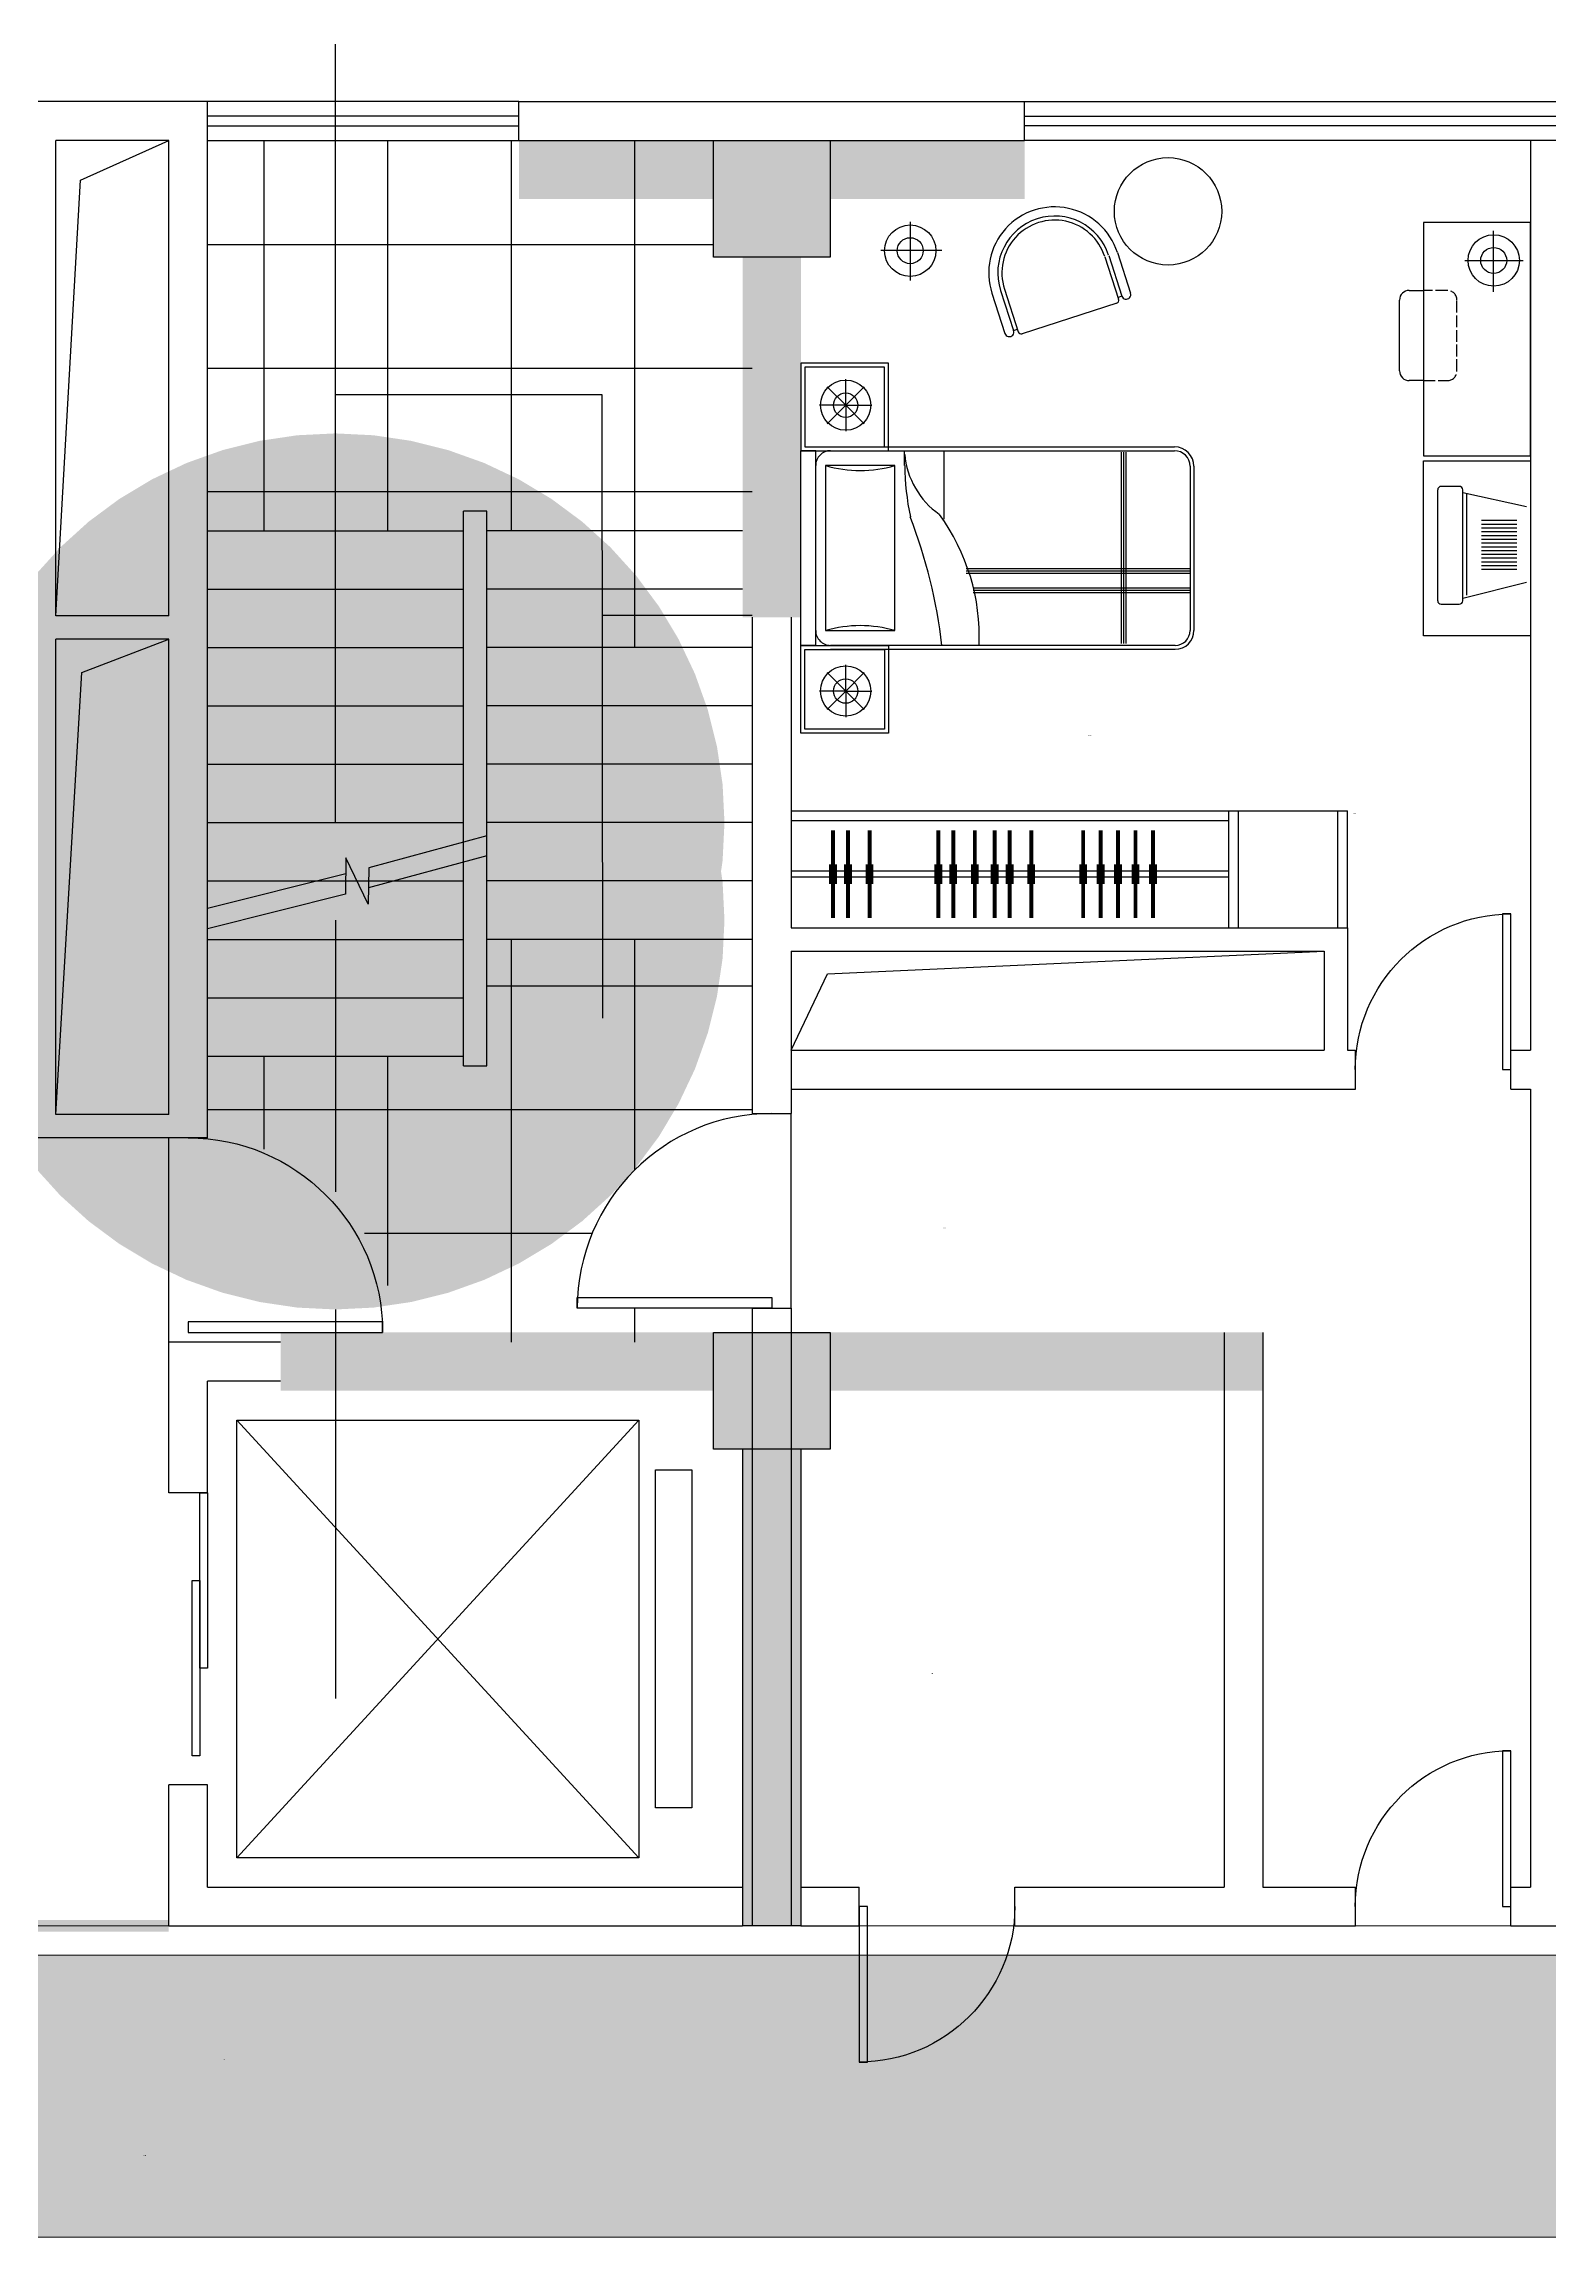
# Model space of a CAD drawing. Header units: centimetres. Extents: x 8510 to 15034, y -974 to 2536.
# Drawn here: x 11817 to 12591, y 737 to 1872 of the extents above; entities that cross this region are included whole.
import ezdxf

# ---------------------------------------------------------------- set-up
doc = ezdxf.new("R2010")
doc.units = ezdxf.units.CM
doc.linetypes.add('ACAD_ISO02W100', pattern=[15, 12, -3])
doc.linetypes.add('HIDDEN', pattern=[0.375, 0.25, -0.125, 0, 0])
for name, color, linetype in [('3', 5, 'Continuous'), ('5', 5, 'Continuous'), ('AXIS', 3, 'Continuous'), ('BH', 3, 'Continuous'), ('DEBAN', 8, 'Continuous'), ('J', 2, 'Continuous'), ('P5', 5, 'Continuous'), ('楼梯', 6, 'Continuous'), ('灰', 8, 'Continuous'), ('窗线', 2, 'Continuous'), ('轴线', 1, 'Continuous')]:
    doc.layers.add(name, color=color, linetype=linetype)
doc.layers.add('图层1', color=8, linetype='Continuous', lineweight=5)
doc.styles.get("Standard").update_dxf_attribs({"font": 'arial.ttf'})
doc.styles.add('文3.5', font='', dxfattribs={"height": 3.5})
doc.styles.get('文3.5').set_extended_font_data('PMingLiU')
doc.dimstyles.new('副本A3', dxfattribs={"dimscale": 100, "dimtxt": 2.5, "dimasz": 2.5, "dimexe": 1.25, "dimexo": 0.625, "dimtad": 1, "dimdec": 0, "dimtxsty": 'Standard', "dimblk": 'ARCHTICK', "dimcen": 2.5, "dimclrd": 2, "dimclre": 2, "dimclrt": 3, "dimadec": 0, "dimazin": 0, "dimtfac": 1, "dimtdec": 0, "dimtmove": 2, "dimatfit": 3, "dimldrblk": 'DOT', "dimfxl": 1, "dimarcsym": 0})

# ---------------------------------------------------------------- blocks, each defined once
blk = doc.blocks.new('1')
at = {"layer": '楼梯'}
blk.add_lwpolyline([(3442.8, 18714.9), (2692.8, 18714.9), (2692.8, 18754.9), (3442.8, 18754.9)], close=True, dxfattribs=at)
blk.add_arc((3442.8, 18714.9), 750, 90, 180, dxfattribs=at)
blk = doc.blocks.new('_ArchTick')
at = {"color": 0, "linetype": 'ByBlock', "const_width": 0.15}
blk.add_lwpolyline([(-0.5, -0.5), (0.5, 0.5)], dxfattribs=at)
blk = doc.blocks.new('A$C1895310E')
at = {"layer": '3'}
for p, q in [((530, 2020), (1374, 2020)), ((530, 2000), (1374, 2000)), ((430, 152), (430, 1920)), ((450, 152), (450, 1920)), ((1451, 1924), (1451, 152)), ((1471, 1924), (1471, 152)), ((0, 450), (0, 0)), ((450, 450), (0, 450)), ((20, 430), (20, 20)), ((430, 430), (20, 430)), ((430, 20), (430, 430)), ((450, 0), (450, 450)), ((1451, 450), (1901, 450)), ((1451, 0), (1451, 450)), ((1471, 430), (1881, 430)), ((1471, 20), (1471, 430)), ((1881, 430), (1881, 20)), ((1901, 450), (1901, 0)), ((0, 0), (450, 0)), ((20, 20), (430, 20)), ((1451, 76), (450, 76)), ((450, 76), (450, 0)), ((1451, 0), (450, 0)), ((1451, 76), (1451, 0)), ((1901, 0), (1451, 0)), ((1881, 20), (1471, 20))]:
    blk.add_line(p, q, dxfattribs=at)
for centre, radius, start, end in [((530, 1920), 100, 90, 180), ((530, 1920), 80, 90, 180), ((1374, 1924), 96.2, 0, 90), ((1374, 1924), 76.2, 0, 90), ((526, 152), 76.2, 180, 270), ((1374, 152), 76.2, 270, 0)]:
    blk.add_arc(centre, radius, start, end, dxfattribs=at)
at = {"layer": 'BH'}
for p, q in [((216, 230), (216, 364)), ((1685, 230), (1685, 364)), ((216, 230), (82, 230)), ((216, 230), (121, 325)), ((216, 230), (121, 135)), ((216, 230), (311, 325)), ((216, 230), (216, 96)), ((216, 230), (216, 230)), ((216, 230), (216, 230)), ((216, 230), (216, 230)), ((216, 230), (311, 135)), ((216, 230), (350, 230)), ((1685, 230), (1550, 230)), ((1685, 230), (1590, 325)), ((1685, 230), (1590, 135)), ((1685, 230), (1780, 325)), ((1685, 230), (1780, 135)), ((1685, 230), (1819, 230)), ((1685, 230), (1685, 96)), ((1685, 230), (1685, 230)), ((1685, 230), (1685, 230)), ((1685, 230), (1685, 230))]:
    blk.add_line(p, q, dxfattribs=at)
for centre, radius in [((216, 230), 129), ((1685, 230), 129), ((216, 230), 62.8), ((1685, 230), 62.8)]:
    blk.add_circle(centre, radius, dxfattribs=at)
at = {"layer": 'J'}
for p, q in [((1056, 850), (1056, 2000)), ((1068, 850), (1068, 2000)), ((1080, 850), (1080, 2000)), ((1155, 886), (1155, 2000)), ((1167, 886), (1167, 2000)), ((1179, 886), (1179, 2000)), ((1441, 1672), (457, 1672)), ((1441, 1660), (457, 1660)), ((1441, 1648), (457, 1648)), ((802, 737), (450, 737)), ((526, 533), (450, 533)), ((1374, 483), (526, 483)), ((526, 483), (526, 127)), ((1374, 127), (1374, 483)), ((526, 127), (1374, 127))]:
    blk.add_line(p, q, dxfattribs=at)
for centre, radius, start, end in [((1408, -153), 1070, 87.6917, 126.1059), ((433, 951), 419, 274.8752, 325.1181), ((1749, -1919), 2660, 96.4451, 111.1482), ((526, 1753), 1219, 269.9814, 282.4667), ((-83, 305), 635, 343.7398, 16.2602), ((1984, 305), 635, 163.7398, 196.2602)]:
    blk.add_arc(centre, radius, start, end, dxfattribs=at)
blk = doc.blocks.new('13')
at = {"layer": '5'}
for p, q in [((-327333, -96330, 590), (-328533, -96330, 590)), ((-328533, -96330, 590), (-328533, -96880, 590)), ((-328338, -96668, 590), (-328338, -96367, 590)), ((-327333, -96880, 590), (-327333, -96330, 590)), ((-328490, -96521, 590), (-328176, -96521, 590)), ((-328533, -96880, 590), (-327333, -96880, 590)), ((-328184, -96953, 590), (-328184, -96880, 590)), ((-327720, -96880, 590), (-327720, -96953, 590)), ((-327770, -97003, 590), (-328134, -97003, 590))]:
    blk.add_line(p, q, dxfattribs=at)
at = {"layer": '5', "linetype": 'ACAD_ISO02W100', "ltscale": 5}
for p, q in [((-328184, -96758, 590), (-328184, -96880, 590)), ((-327770, -96708, 590), (-328134, -96708, 590)), ((-327720, -96880, 590), (-327720, -96758, 590))]:
    blk.add_line(p, q, dxfattribs=at)
at = {"layer": '5'}
for radius in [132, 66.8]:
    blk.add_circle((-328338, -96519, 590), radius, dxfattribs=at)
at = {"layer": '5', "linetype": 'ACAD_ISO02W100', "ltscale": 5}
for centre, start, end in [((-328134, -96758, 590), 90, 180), ((-327770, -96758, 590), 0, 90)]:
    blk.add_arc(centre, 50, start, end, dxfattribs=at)
at = {"layer": '5'}
for centre, start, end in [((-328134, -96953, 590), 180, 270), ((-327770, -96953, 590), 270, 0)]:
    blk.add_arc(centre, 50, start, end, dxfattribs=at)
blk = doc.blocks.new('15')
at = {"layer": '5'}
for p, q in [((-326734, -97219), (-326801, -97428)), ((-326689, -97233), (-326757, -97442)), ((-326669, -97240), (-326740, -97459)), ((-326757, -97442), (-326737, -97449)), ((-326153, -97406), (-326224, -97626)), ((-326133, -97413), (-326200, -97620)), ((-326089, -97427), (-326155, -97634)), ((-326730, -97479), (-326244, -97636)), ((-326200, -97620), (-326220, -97613))]:
    blk.add_line(p, q, dxfattribs=at)
at = {"layer": '5', "extrusion": (0, 0, -1)}
for centre, major_axis, start_param, end_param in [((-326411, -97323), (-154, 302), -0.78537, 2.356223), ((-326411, -97323), (-133, 260), -0.784328, 2.357264), ((-326411, -97323), (-124, 241), -0.783289, 2.358304), ((-326779, -97435), (-16.6, 16.6), 2.668774, 5.810367), ((-326725, -97464), (-11.3, 11.3), 4.239571, 5.810367), ((-326239, -97621), (-11.3, 11.3), 2.668774, 4.239571), ((-326178, -97627), (-16.6, 16.6), 2.668774, 5.810367)]:
    blk.add_ellipse(centre, major_axis=major_axis, ratio=1, start_param=start_param, end_param=end_param, dxfattribs=at)
blk = doc.blocks.new('14')
at = {"layer": '5'}
for p, q in [((-328466, -97350), (-328466, -97036)), ((-328613, -97198), (-328311, -97198))]:
    blk.add_line(p, q, dxfattribs=at)
for radius in [132, 66.8]:
    blk.add_circle((-328464, -97198), radius, dxfattribs=at)

msp = doc.modelspace()

# ---------------------------------------------------------------- hatches: boundary and pattern name
at = {"layer": '图层1'}
h = msp.add_hatch(dxfattribs=at)
h.set_pattern_fill('CROSS', scale=3.5, style=0)
h.set_pattern_definition([(0, (-25330.528, 679.627), (22.225, 22.225), [11.1125, -33.3375]), (90, (-25324.972, 674.07), (-22.225, 22.225), [11.1125, -33.3375])])
h.paths.add_polyline_path([(9245.6, 889.6), (14235.6, 889.6), (14235.6, 744.6), (9245.6, 744.6)])
at = {"layer": '灰'}
h = msp.add_hatch(dxfattribs=at)
h.set_pattern_fill('NET', scale=20, style=0)
h.set_pattern_definition([(0, (-30424.803, -1596.86), (0, 63.5), []), (90, (-30424.803, -1596.86), (-63.5, 4e-15), [])])
h.paths.add_polyline_path([(12180.6, 1762.1), (12160.6, 1762.1), (12160.6, 1822.1), (12060.6, 1822.1), (11900.6, 1822.1), (11900.6, 1621.6), (12032.1, 1621.6), (12032.1, 1631.6), (12044.1, 1631.6), (12044.1, 1621.6), (12103.4, 1621.6), (12103.4, 1561.6), (12180.6, 1561.6)])
h.paths.add_polyline_path([(12190.6, 1322.1), (12180.6, 1322.1), (12180.6, 1411.6), (12044.1, 1411.6), (12044.1, 1346.6), (12032.1, 1346.6), (12032.1, 1351.6), (11900.6, 1351.6), (11900.6, 1310.8, -0.371715), (11997.1, 1210.3), (11997.2, 1210.3), (11997.2, 1204.6), (12160.6, 1204.6), (12160.6, 1209.6), (12180.6, 1209.6), (12180.6, 1222.2), (12090.6, 1222.2), (12090.6, 1227.5), (12090.8, 1227.5, -0.39867)])

# ---------------------------------------------------------------- linework, layer by layer
at = {"layer": '5', "color": 7}
for p, q in [((12525.6, 1567.5), (12525.6, 1657.5)), ((12525.6, 1657.5), (12580.6, 1657.5)), ((12580.6, 1657.5), (12580.6, 1567.5)), ((12532.9, 1642.6), (12532.9, 1585.6)), ((12544, 1644.3), (12534.7, 1644.3)), ((12545.8, 1585.6), (12545.8, 1642.6)), ((12545.8, 1641.3), (12578.6, 1634)), ((12547.9, 1588.4), (12547.9, 1640.4)), ((12573.6, 1626.8), (12555.4, 1626.8)), ((12573.6, 1624.8), (12555.4, 1624.8)), ((12573.6, 1622.9), (12555.4, 1622.9)), ((12573.6, 1621), (12555.4, 1621)), ((12573.6, 1619), (12555.4, 1619)), ((12573.6, 1617.1), (12555.4, 1617.1)), ((12573.6, 1615.2), (12555.4, 1615.2)), ((12573.6, 1613.2), (12555.4, 1613.2)), ((12573.6, 1611.3), (12555.4, 1611.3)), ((12573.6, 1611.3), (12555.4, 1611.3)), ((12573.6, 1609.4), (12555.4, 1609.4)), ((12573.6, 1609.4), (12555.4, 1609.4)), ((12573.6, 1607.4), (12555.4, 1607.4)), ((12573.6, 1605.5), (12555.4, 1605.5)), ((12573.6, 1603.6), (12555.4, 1603.6)), ((12573.6, 1601.6), (12555.4, 1601.6)), ((12545.8, 1587), (12578.6, 1595.2)), ((12534.7, 1583.8), (12544, 1583.8)), ((12580.6, 1567.5), (12525.6, 1567.5))]:
    msp.add_line(p, q, dxfattribs=at)
at = {"layer": '5', "color": 7, "linetype": 'Continuous', "ltscale": 0.83333}
for p, q in [((12425.6, 1446.6), (12200.6, 1446.6)), ((12425.6, 1443.6), (12200.6, 1443.6))]:
    msp.add_line(p, q, dxfattribs=at)
for points, const_width in [([(12222.1, 1422.6), (12222.1, 1467.6)], 2), ([(12229.8, 1422.6), (12229.8, 1467.6)], 2), ([(12240.9, 1422.6), (12240.9, 1467.6)], 2), ([(12276.2, 1422.6), (12276.2, 1467.6)], 2), ([(12283.9, 1422.6), (12283.9, 1467.6)], 2), ([(12295, 1422.6), (12295, 1467.6)], 2), ([(12305.2, 1422.6), (12305.2, 1467.6)], 2), ([(12312.9, 1422.6), (12312.9, 1467.6)], 2), ([(12324, 1422.6), (12324, 1467.6)], 2), ([(12350.7, 1422.6), (12350.7, 1467.6)], 2), ([(12359.7, 1422.6), (12359.7, 1467.6)], 2), ([(12368.6, 1422.6), (12368.6, 1467.6)], 2), ([(12377.6, 1422.6), (12377.6, 1467.6)], 2), ([(12386.6, 1422.6), (12386.6, 1467.6)], 2), ([(12222.1, 1440.1), (12222.1, 1450.1)], 4), ([(12229.8, 1440.1), (12229.8, 1450.1)], 4), ([(12240.9, 1440.1), (12240.9, 1450.1)], 4), ([(12276.2, 1440.1), (12276.2, 1450.1)], 4), ([(12283.9, 1440.1), (12283.9, 1450.1)], 4), ([(12295, 1440.1), (12295, 1450.1)], 4), ([(12305.2, 1440.1), (12305.2, 1450.1)], 4), ([(12312.9, 1440.1), (12312.9, 1450.1)], 4), ([(12324, 1440.1), (12324, 1450.1)], 4), ([(12350.7, 1440.1), (12350.7, 1450.1)], 4), ([(12359.7, 1440.1), (12359.7, 1450.1)], 4), ([(12368.6, 1440.1), (12368.6, 1450.1)], 4), ([(12377.6, 1440.1), (12377.6, 1450.1)], 4), ([(12386.6, 1440.1), (12386.6, 1450.1)], 4)]:
    msp.add_lwpolyline(points, dxfattribs=dict(at, const_width=const_width))
at = {"layer": '5', "color": 7}
msp.add_circle((12394.3, 1785.7), 27.6, dxfattribs=at)
for centre, start, end in [((12534.7, 1642.6), 90, 180), ((12544, 1642.6), 0, 90), ((12534.7, 1585.6), 180, 270), ((12544, 1585.6), 270, 0)]:
    msp.add_arc(centre, 1.78, start, end, dxfattribs=at)
at = {"layer": 'P5', "color": 7}
for p, q in [((12200.6, 1477.6), (12486.6, 1477.6)), ((12425.6, 1417.6), (12425.6, 1477.6)), ((12430.6, 1417.6), (12430.6, 1477.6)), ((12481.6, 1417.6), (12481.6, 1477.6)), ((12486.6, 1417.6), (12486.6, 1477.6)), ((12200.6, 1472.6), (12425.6, 1472.6))]:
    msp.add_line(p, q, dxfattribs=at)
at = {"layer": '图层1', "color": 7}
for points in [[(9230.6, 904.6), (14250.6, 904.6), (14250.6, 729.6), (9230.6, 729.6)], [(9245.6, 889.6), (14235.6, 889.6), (14235.6, 744.6), (9245.6, 744.6)]]:
    msp.add_lwpolyline(points, close=True, dxfattribs=at)
at = {"layer": '楼梯', "color": 7}
for p, q in [((12044.1, 1631.6), (12032.1, 1631.6)), ((12032.1, 1346.6), (12032.1, 1631.6)), ((12044.1, 1346.6), (12044.1, 1631.6)), ((11900.6, 1621.6), (12032.1, 1621.6)), ((12175.6, 1621.6), (12044.1, 1621.6)), ((11900.6, 1591.6), (12032.1, 1591.6)), ((12175.6, 1591.6), (12044.1, 1591.6)), ((11900.6, 1561.6), (12032.1, 1561.6)), ((12180.6, 1561.6), (12044.1, 1561.6)), ((11900.6, 1531.6), (12032.1, 1531.6)), ((12180.6, 1531.6), (12044.1, 1531.6)), ((11900.6, 1501.6), (12032.1, 1501.6)), ((12180.6, 1501.6), (12044.1, 1501.6)), ((11900.6, 1471.6), (12032.1, 1471.6)), ((12180.6, 1471.6), (12044.1, 1471.6)), ((11900.6, 1441.6), (12032.1, 1441.6)), ((12180.6, 1441.6), (12044.1, 1441.6)), ((11900.6, 1411.6), (12032.1, 1411.6)), ((12180.6, 1411.6), (12044.1, 1411.6)), ((11900.6, 1381.6), (12032.1, 1381.6)), ((11900.6, 1351.6), (12032.1, 1351.6)), ((12032.1, 1346.6), (12044.1, 1346.6))]:
    msp.add_line(p, q, dxfattribs=at)
for points in [[(11915.6, 1164.6), (12122.3, 1164.6), (12122.3, 939.6), (11915.6, 939.6)], [(12130.9, 1139), (12149.6, 1139), (12149.6, 965.3), (12130.9, 965.3)], [(11896.6, 1127.1), (11900.6, 1127.1), (11900.6, 1037.1), (11896.6, 1037.1)], [(11892.6, 1082.1), (11896.6, 1082.1), (11896.6, 992.1), (11892.6, 992.1)]]:
    msp.add_lwpolyline(points, close=True, dxfattribs=at)
at = {"layer": '灰', "color": 7}
for p, q in [((12200.6, 1222.1), (12200.6, 1322.1)), ((11880.6, 1204.6), (11880.6, 1309.6))]:
    msp.add_line(p, q, dxfattribs=at)
at = {"layer": '窗线', "color": 7}
for p, q in [((12060.6, 1842.1), (11900.6, 1842.1)), ((12320.6, 1842.1), (12860.6, 1842.1)), ((12060.6, 1834.6), (11900.6, 1834.6)), ((11900.6, 1829.6), (12060.6, 1829.6)), ((12320.6, 1834.6), (12860.6, 1834.6)), ((12860.6, 1829.6), (12320.6, 1829.6)), ((11835.2, 1801.8), (11880.6, 1822.1)), ((11900.6, 1822.1), (12060.6, 1822.1)), ((12860.6, 1822.1), (12320.6, 1822.1)), ((11822.6, 1577.9), (11835.2, 1801.8)), ((12103.3, 1691.6), (12103.6, 1371.1)), ((11835.9, 1548.8), (11880.6, 1565.9)), ((11822.6, 1321.6), (11835.9, 1548.8)), ((12044.1, 1464.8), (11983.4, 1448.4)), ((11971.7, 1453.5), (11971.5, 1434.9)), ((11983.2, 1429.7), (11971.7, 1453.5)), ((12044.1, 1454.5), (11983.3, 1438)), ((11971.6, 1445.2), (11900.6, 1427.4)), ((11983.4, 1448.4), (11983.2, 1429.7)), ((11971.5, 1434.9), (11900.6, 1417)), ((12219.3, 1393.9), (12474.6, 1405.6)), ((12200.6, 1354.6), (12219.3, 1393.9)), ((11915.6, 939.6), (12122.3, 1164.6)), ((11915.6, 1164.6), (12122.3, 939.6))]:
    msp.add_line(p, q, dxfattribs=at)
at = {"layer": '窗线', "color": 7, "linetype": 'HIDDEN', "ltscale": 450, "const_width": 6}
msp.add_lwpolyline([(11880.6, 904.6), (11540.6, 904.6)], dxfattribs=at)
at = {"layer": '轴线', "color": 7}
for p, q in [((11900.6, 1842.1), (11810.6, 1842.1)), ((11900.6, 1309.6), (11900.6, 1842.1)), ((12060.6, 1822.1), (12060.6, 1842.1)), ((12060.6, 1842.1), (12320.6, 1842.1)), ((12320.6, 1822.1), (12320.6, 1842.1)), ((11880.6, 1822.1), (11822.6, 1822.1)), ((11822.6, 1577.9), (11822.6, 1822.1)), ((11880.6, 1577.9), (11880.6, 1822.1)), ((12060.6, 1822.1), (12320.6, 1822.1)), ((12580.6, 1822.1), (12580.6, 1354.6)), ((12600.6, 1822.1), (12580.6, 1822.1)), ((11880.6, 1577.9), (11822.6, 1577.9)), ((12180.6, 1577.1), (12180.6, 1322.1)), ((12200.6, 1577.1), (12200.6, 1417.6)), ((11822.6, 1321.6), (11822.6, 1565.9)), ((11880.6, 1565.9), (11822.6, 1565.9)), ((11880.6, 1321.6), (11880.6, 1565.9)), ((12200.6, 1417.6), (12486.6, 1417.6)), ((12486.6, 1417.6), (12486.6, 1354.6)), ((12200.6, 1405.6), (12474.6, 1405.6)), ((12200.6, 1405.6), (12200.6, 1322.1)), ((12474.6, 1405.6), (12474.6, 1354.6)), ((12200.6, 1354.6), (12474.6, 1354.6)), ((12486.6, 1354.6), (12490.6, 1354.6)), ((12490.6, 1334.6), (12490.6, 1354.6)), ((12570.6, 1334.6), (12570.6, 1354.6)), ((12570.6, 1354.6), (12580.6, 1354.6)), ((12200.6, 1334.6), (12490.6, 1334.6)), ((12570.6, 1334.6), (12580.6, 1334.6)), ((12580.6, 1334.6), (12580.6, 924.6)), ((12580.6, 1334.6), (12580.6, 924.6)), ((11880.6, 1321.6), (11822.6, 1321.6)), ((12180.6, 1322.1), (12200.6, 1322.1)), ((11900.6, 1309.6), (11810.6, 1309.6)), ((12180.6, 1222.1), (12180.6, 904.6)), ((12180.6, 1222.1), (12200.6, 1222.1)), ((12200.6, 1222.1), (12200.6, 904.6)), ((11880.6, 1127.1), (11880.6, 1204.6)), ((11938.1, 1204.6), (11880.6, 1204.6)), ((12423.1, 1209.6), (12423.1, 924.6)), ((12443.1, 1209.6), (12443.1, 924.6)), ((11900.6, 1127.1), (11900.6, 1184.6)), ((11938.1, 1184.6), (11900.6, 1184.6)), ((12175.6, 1149.6), (12175.6, 904.6)), ((12180.6, 1149.6), (12180.6, 1118.9)), ((12200.6, 1149.6), (12200.6, 1118.9)), ((12205.6, 1149.6), (12205.6, 904.6)), ((11900.6, 1127.1), (11880.6, 1127.1)), ((11900.6, 977.1), (11880.6, 977.1)), ((11880.6, 904.6), (11880.6, 977.1)), ((11900.6, 924.6), (11900.6, 977.1)), ((11900.6, 924.6), (12175.6, 924.6)), ((12205.6, 924.6), (12235.6, 924.6)), ((12235.6, 904.6), (12235.6, 924.6)), ((12315.6, 904.6), (12315.6, 924.6)), ((12315.6, 924.6), (12423.1, 924.6)), ((12443.1, 924.6), (12490.6, 924.6)), ((12490.6, 904.6), (12490.6, 924.6)), ((12570.6, 904.6), (12570.6, 924.6)), ((12570.6, 924.6), (12580.6, 924.6)), ((11880.6, 904.6), (12175.6, 904.6)), ((12205.6, 904.6), (12175.6, 904.6)), ((12205.6, 904.6), (12235.6, 904.6)), ((12315.6, 904.6), (12490.6, 904.6)), ((12570.6, 904.6), (12656.6, 904.6))]:
    msp.add_line(p, q, dxfattribs=at)
for points in [[(12160.6, 1822.1), (12220.6, 1822.1), (12220.6, 1762.1), (12160.6, 1762.1)], [(12160.6, 1209.6), (12220.6, 1209.6), (12220.6, 1149.6), (12160.6, 1149.6)]]:
    msp.add_lwpolyline(points, close=True, dxfattribs=at)
for points in [[(12060.6, 1822.1), (12320.6, 1822.1), (12060.6, 1792.1), (12320.6, 1792.1)], [(12160.6, 1822.1), (12220.6, 1822.1), (12160.6, 1762.1), (12220.6, 1762.1)], [(12175.6, 1762.1), (12205.6, 1762.1), (12175.6, 1577.1), (12205.6, 1577.1)], [(12443.1, 1209.6), (11938.1, 1209.6), (12443.1, 1179.6), (11938.1, 1179.6)], [(12160.6, 1209.6), (12220.6, 1209.6), (12160.6, 1149.6), (12220.6, 1149.6)], [(12205.6, 1149.6), (12175.6, 1149.6), (12205.6, 904.6), (12175.6, 904.6)]]:
    msp.add_solid(points, dxfattribs=at)

# ---------------------------------------------------------------- block references
at = {"layer": '5', "color": 7, "linetype": 'Continuous', "xscale": -0.1, "yscale": 0.1, "zscale": 0.1}
msp.add_blockref('15', (-20305.1, 11486.4), dxfattribs=at)
at = {"layer": '5', "color": 7, "linetype": 'Continuous', "xscale": 0.1, "yscale": 0.1, "zscale": 0.1, "rotation": 270}
for name, p in [('14', (21981.6, -31080.9)), ('13', (22213.6, -31073.3, -59))]:
    msp.add_blockref(name, p, dxfattribs=at)
at = {"layer": 'DEBAN', "color": 7, "xscale": 0.1, "yscale": 0.1, "zscale": 0.1, "rotation": 270}
msp.add_blockref('A$C1895310E', (12205.6, 1707.7), dxfattribs=at)
at = {"layer": '楼梯', "color": 7, "xscale": -0.1066666666651145, "yscale": 0.1066666666651145, "zscale": 0.1066666666666667}
for p, rotation in [((14566.8, 1711.9), 90), ((14566.8, 1281.9), 90), ((10239.3, 547.4), 270)]:
    msp.add_blockref('1', p, dxfattribs=dict(at, rotation=rotation))
at = {"layer": '楼梯', "color": 7, "yscale": 0.1332916796847712}
for p, xscale, zscale in [((11731.7, -1272.4), 0.133291679683316, 0.133291679683316), ((12349.5, -1284.9), -0.133291679683316, 0.1332916796834323)]:
    msp.add_blockref('1', p, dxfattribs=dict(at, xscale=xscale, zscale=zscale))

# ---------------------------------------------------------------- texts
at = {"layer": 'AXIS', "color": 7, "style": '文3.5'}
for s, p in [('值班室', (12353.5, 1516.2)), ('地毯', (12489.6, 1476.1)), ('布草间', (12278.8, 1263.1)), ('配电', (12272.5, 1034.2)), ('过道', (11908.6, 835.9)), ('阻燃地毯', (11867.1, 786.5))]:
    msp.add_text(s, height=0.35, dxfattribs=at).set_placement(p)

# ---------------------------------------------------------------- leaders
at = {"layer": '楼梯', "color": 7}
for points, override in [([(11966.3, 1471.6), (11966.3, 1691.6), (12103.3, 1691.6)], {"dimasz": 4, "dimtad": 0}), ([(11966.3, 1421.4), (11966.3, 1281.9)], {"dimasz": 4, "dimgap": 0.625, "dimtad": 0})]:
    msp.add_leader(points, dimstyle='副本A3', override=override, dxfattribs=at)

doc.saveas('drawing.dxf')
